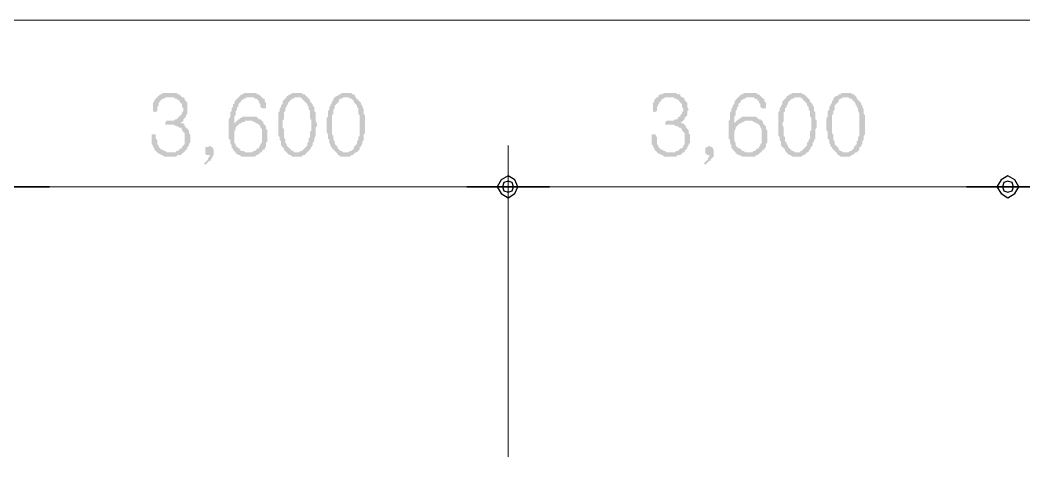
# Model space of a CAD drawing. Header units: millimetres. Extents: x -750 to 99069, y 12094 to 66109.
# Drawn here: x 36556 to 43783, y 41469 to 44611 of the extents above; entities that cross this region are included whole.
import ezdxf

# ---------------------------------------------------------------- set-up
doc = ezdxf.new("R2010")
doc.units = ezdxf.units.MM
doc.layers.add('PDF_솔리드 채우기', color=7, linetype='Continuous')
doc.layers.add('PDF_형상', color=7, linetype='Continuous')

msp = doc.modelspace()

# ---------------------------------------------------------------- hatches: boundary and pattern name
at = {"layer": 'PDF_솔리드 채우기', "transparency": 33554559}
for points in [[(37632.6, 44085.9), (37622.7, 44085.9), (37612.8, 44085.9), (37602.9, 44085.9), (37583, 44085.9), (37573.1, 44076), (37563.2, 44076), (37553.3, 44066), (37543.4, 44056.1), (37632.6, 44056.1), (37652.4, 44056.1), (37662.4, 44056.1), (37672.3, 44046.2), (37682.2, 44046.2), (37692.1, 44036.3), (37702, 44036.3), (37702, 44026.4), (37711.9, 44016.5), (37721.8, 44006.6), (37721.8, 43996.6), (37721.8, 43986.7), (37731.8, 43976.8), (37731.8, 43966.9), (37731.8, 43957), (37721.8, 43947.1), (37721.8, 43937.2), (37711.9, 43927.3), (37702, 43917.3), (37702, 43917.3), (37692.1, 43907.4), (37682.2, 43897.5), (37672.3, 43897.5), (37662.4, 43887.6), (37652.4, 43887.6), (37642.5, 43887.6), (37632.6, 43887.6), (37622.7, 43887.6), (37612.8, 43887.6), (37602.9, 43877.7), (37602.9, 43877.7), (37602.9, 43857.9), (37612.8, 43857.9), (37622.7, 43857.9), (37642.5, 43857.9), (37652.4, 43857.9), (37662.4, 43857.9), (37682.2, 43847.9), (37692.1, 43847.9), (37702, 43838), (37711.9, 43838), (37721.8, 43828.1), (37721.8, 43828.1), (37721.8, 43818.2), (37731.8, 43808.3), (37741.7, 43798.4), (37741.7, 43788.5), (37741.7, 43778.5), (37741.7, 43758.7), (37741.7, 43758.7), (37741.7, 43748.8), (37741.7, 43738.9), (37741.7, 43719.1), (37731.8, 43709.1), (37721.8, 43699.2), (37721.8, 43689.3), (37721.8, 43689.3), (37711.9, 43689.3), (37702, 43679.4), (37692.1, 43669.5), (37682.2, 43669.5), (37672.3, 43659.6), (37652.4, 43659.6), (37642.5, 43659.6), (37642.5, 43659.6), (37543.4, 43659.6), (37553.3, 43649.7), (37563.2, 43649.7), (37573.1, 43639.7), (37583, 43639.7), (37593, 43629.8), (37602.9, 43629.8), (37622.7, 43629.8), (37632.6, 43629.8), (37642.5, 43629.8), (37652.4, 43629.8), (37662.4, 43629.8), (37682.2, 43629.8), (37692.1, 43639.7), (37702, 43639.7), (37711.9, 43639.7), (37721.8, 43649.7), (37731.8, 43659.6), (37741.7, 43659.6), (37741.7, 43669.5), (37751.6, 43679.4), (37761.5, 43689.3), (37761.5, 43699.2), (37771.4, 43709.1), (37771.4, 43719.1), (37781.3, 43729), (37781.3, 43738.9), (37781.3, 43758.7), (37781.3, 43758.7), (37781.3, 43768.6), (37781.3, 43788.5), (37771.4, 43798.4), (37771.4, 43808.3), (37771.4, 43818.2), (37761.5, 43828.1), (37751.6, 43838), (37741.7, 43847.9), (37741.7, 43857.9), (37731.8, 43867.8), (37721.8, 43867.8), (37711.9, 43877.7), (37721.8, 43877.7), (37731.8, 43887.6), (37731.8, 43897.5), (37741.7, 43907.4), (37751.6, 43917.3), (37751.6, 43927.3), (37761.5, 43937.2), (37761.5, 43947.1), (37761.5, 43957), (37761.5, 43966.9), (37761.5, 43986.7), (37761.5, 43996.6), (37761.5, 44006.6), (37761.5, 44016.5), (37751.6, 44026.4), (37741.7, 44036.3), (37741.7, 44046.2), (37731.8, 44056.1), (37721.8, 44056.1), (37711.9, 44066), (37702, 44076), (37692.1, 44076), (37682.2, 44085.9), (37672.3, 44085.9), (37662.4, 44085.9), (37652.4, 44085.9)], [(38207.6, 44085.9), (38197.7, 44085.9), (38187.8, 44085.9), (38177.9, 44085.9), (38168, 44085.9), (38158.1, 44076), (38148.1, 44076), (38138.2, 44066), (38128.3, 44056.1), (38207.6, 44056.1), (38227.5, 44056.1), (38237.4, 44056.1), (38247.3, 44046.2), (38257.2, 44046.2), (38267.1, 44036.3), (38267.1, 44036.3), (38277, 44026.4), (38277, 44016.5), (38286.9, 44006.6), (38286.9, 43996.6), (38286.9, 43986.7), (38296.8, 43976.8), (38306.8, 43976.8), (38306.8, 43976.8), (38326.6, 43976.8), (38326.6, 43986.7), (38326.6, 43996.6), (38326.6, 44006.6), (38326.6, 44016.5), (38316.7, 44026.4), (38316.7, 44046.2), (38306.8, 44046.2), (38296.8, 44056.1), (38286.9, 44066), (38286.9, 44066), (38277, 44076), (38267.1, 44076), (38257.2, 44085.9), (38247.3, 44085.9), (38237.4, 44085.9), (38217.5, 44085.9)], [(38554.6, 44085.9), (38534.8, 44085.9), (38524.9, 44085.9), (38515, 44085.9), (38505, 44076), (38495.1, 44076), (38485.2, 44066), (38475.3, 44066), (38475.3, 44056.1), (38465.4, 44046.2), (38455.5, 44036.3), (38445.6, 44026.4), (38445.6, 44016.5), (38445.6, 44006.6), (38435.6, 43996.6), (38435.6, 43986.7), (38425.7, 43976.8), (38425.7, 43966.9), (38425.7, 43957), (38415.8, 43947.1), (38415.8, 43927.3), (38415.8, 43917.3), (38415.8, 43907.4), (38415.8, 43887.6), (38415.8, 43877.7), (38415.8, 43867.8), (38415.8, 43857.9), (38415.8, 43847.9), (38415.8, 43828.1), (38415.8, 43818.2), (38415.8, 43808.3), (38415.8, 43788.5), (38415.8, 43778.5), (38425.7, 43768.6), (38425.7, 43758.7), (38425.7, 43748.8), (38435.6, 43738.9), (38435.6, 43729), (38435.6, 43709.1), (38445.6, 43699.2), (38445.6, 43699.2), (38455.5, 43689.3), (38455.5, 43679.4), (38465.4, 43669.5), (38475.3, 43659.6), (38554.6, 43659.6), (38534.8, 43659.6), (38524.9, 43659.6), (38524.9, 43669.5), (38515, 43669.5), (38505, 43679.4), (38495.1, 43689.3), (38485.2, 43699.2), (38475.3, 43709.1), (38475.3, 43719.1), (38465.4, 43729), (38465.4, 43738.9), (38465.4, 43748.8), (38455.5, 43768.6), (38455.5, 43778.5), (38455.5, 43788.5), (38455.5, 43798.4), (38455.5, 43808.3), (38455.5, 43828.1), (38445.6, 43838), (38445.6, 43857.9), (38445.6, 43857.9), (38445.6, 43867.8), (38445.6, 43887.6), (38455.5, 43897.5), (38455.5, 43907.4), (38455.5, 43927.3), (38455.5, 43937.2), (38455.5, 43947.1), (38465.4, 43957), (38465.4, 43966.9), (38465.4, 43976.8), (38475.3, 43986.7), (38475.3, 43996.6), (38485.2, 44006.6), (38485.2, 44016.5), (38495.1, 44026.4), (38505, 44036.3), (38515, 44046.2), (38524.9, 44046.2), (38534.8, 44056.1), (38544.7, 44056.1), (38554.6, 44056.1), (38624, 44056.1), (38614.1, 44066), (38604.2, 44076), (38594.3, 44076), (38584.4, 44085.9), (38574.4, 44085.9), (38564.5, 44085.9)], [(38901.6, 44085.9), (38891.7, 44085.9), (38881.8, 44085.9), (38871.9, 44085.9), (38861.9, 44076), (38852, 44076), (38842.1, 44066), (38832.2, 44066), (38822.3, 44056.1), (38812.4, 44046.2), (38812.4, 44036.3), (38802.5, 44026.4), (38802.5, 44016.5), (38792.5, 44006.6), (38792.5, 43996.6), (38782.6, 43986.7), (38782.6, 43976.8), (38782.6, 43966.9), (38772.7, 43957), (38772.7, 43947.1), (38772.7, 43927.3), (38772.7, 43917.3), (38762.8, 43907.4), (38762.8, 43887.6), (38762.8, 43877.7), (38762.8, 43867.8), (38762.8, 43857.9), (38762.8, 43847.9), (38762.8, 43828.1), (38762.8, 43818.2), (38762.8, 43808.3), (38772.7, 43788.5), (38772.7, 43778.5), (38772.7, 43768.6), (38772.7, 43758.7), (38782.6, 43748.8), (38782.6, 43738.9), (38782.6, 43729), (38792.5, 43709.1), (38792.5, 43699.2), (38802.5, 43699.2), (38802.5, 43689.3), (38812.4, 43679.4), (38822.3, 43669.5), (38832.2, 43659.6), (38901.6, 43659.6), (38891.7, 43659.6), (38881.8, 43659.6), (38871.9, 43669.5), (38861.9, 43669.5), (38852, 43679.4), (38842.1, 43689.3), (38842.1, 43699.2), (38832.2, 43709.1), (38822.3, 43719.1), (38822.3, 43729), (38822.3, 43738.9), (38812.4, 43748.8), (38812.4, 43768.6), (38812.4, 43778.5), (38802.5, 43788.5), (38802.5, 43798.4), (38802.5, 43808.3), (38802.5, 43828.1), (38802.5, 43838), (38802.5, 43857.9), (38802.5, 43857.9), (38802.5, 43867.8), (38802.5, 43887.6), (38802.5, 43897.5), (38802.5, 43907.4), (38802.5, 43927.3), (38812.4, 43937.2), (38812.4, 43947.1), (38812.4, 43957), (38812.4, 43966.9), (38822.3, 43976.8), (38822.3, 43986.7), (38822.3, 43996.6), (38832.2, 44006.6), (38842.1, 44016.5), (38852, 44026.4), (38852, 44036.3), (38861.9, 44046.2), (38871.9, 44046.2), (38881.8, 44056.1), (38891.7, 44056.1), (38901.6, 44056.1), (38971, 44056.1), (38971, 44066), (38961.1, 44076), (38951.2, 44076), (38941.3, 44085.9), (38931.3, 44085.9), (38921.4, 44085.9)], [(41241.3, 44085.9), (41221.5, 44085.9), (41211.5, 44085.9), (41201.6, 44085.9), (41191.7, 44085.9), (41171.9, 44076), (41162, 44076), (41152.1, 44066), (41152.1, 44056.1), (41231.4, 44056.1), (41251.2, 44056.1), (41261.1, 44056.1), (41271, 44046.2), (41280.9, 44046.2), (41290.9, 44036.3), (41300.8, 44036.3), (41300.8, 44026.4), (41310.7, 44016.5), (41320.6, 44006.6), (41320.6, 43996.6), (41320.6, 43986.7), (41330.5, 43976.8), (41330.5, 43966.9), (41330.5, 43957), (41320.6, 43947.1), (41320.6, 43937.2), (41310.7, 43927.3), (41310.7, 43917.3), (41300.8, 43917.3), (41290.9, 43907.4), (41290.9, 43897.5), (41271, 43897.5), (41261.1, 43887.6), (41251.2, 43887.6), (41241.3, 43887.6), (41231.4, 43887.6), (41221.5, 43887.6), (41211.5, 43887.6), (41201.6, 43877.7), (41201.6, 43877.7), (41201.6, 43857.9), (41211.5, 43857.9), (41221.5, 43857.9), (41241.3, 43857.9), (41251.2, 43857.9), (41261.1, 43857.9), (41280.9, 43847.9), (41290.9, 43847.9), (41300.8, 43838), (41310.7, 43838), (41320.6, 43828.1), (41320.6, 43828.1), (41320.6, 43818.2), (41330.5, 43808.3), (41340.4, 43798.4), (41340.4, 43788.5), (41340.4, 43778.5), (41340.4, 43758.7), (41340.4, 43758.7), (41340.4, 43748.8), (41340.4, 43738.9), (41340.4, 43719.1), (41330.5, 43709.1), (41330.5, 43699.2), (41320.6, 43689.3), (41320.6, 43689.3), (41310.7, 43689.3), (41300.8, 43679.4), (41290.9, 43669.5), (41280.9, 43669.5), (41271, 43659.6), (41251.2, 43659.6), (41241.3, 43659.6), (41241.3, 43659.6), (41142.2, 43659.6), (41152.1, 43649.7), (41162, 43649.7), (41171.9, 43639.7), (41181.8, 43639.7), (41191.7, 43629.8), (41201.6, 43629.8), (41221.5, 43629.8), (41231.4, 43629.8), (41241.3, 43629.8), (41251.2, 43629.8), (41261.1, 43629.8), (41280.9, 43629.8), (41290.9, 43639.7), (41300.8, 43639.7), (41310.7, 43639.7), (41320.6, 43649.7), (41330.5, 43659.6), (41340.4, 43659.6), (41340.4, 43669.5), (41350.3, 43679.4), (41360.3, 43689.3), (41360.3, 43699.2), (41370.2, 43709.1), (41370.2, 43719.1), (41380.1, 43729), (41380.1, 43738.9), (41380.1, 43758.7), (41380.1, 43758.7), (41380.1, 43768.6), (41380.1, 43788.5), (41370.2, 43798.4), (41370.2, 43808.3), (41370.2, 43818.2), (41360.3, 43828.1), (41350.3, 43838), (41350.3, 43847.9), (41340.4, 43857.9), (41330.5, 43867.8), (41320.6, 43867.8), (41310.7, 43877.7), (41320.6, 43877.7), (41330.5, 43887.6), (41340.4, 43897.5), (41340.4, 43907.4), (41350.3, 43917.3), (41360.3, 43927.3), (41360.3, 43937.2), (41360.3, 43947.1), (41360.3, 43957), (41370.2, 43966.9), (41360.3, 43986.7), (41360.3, 43996.6), (41360.3, 44006.6), (41360.3, 44016.5), (41350.3, 44026.4), (41340.4, 44036.3), (41340.4, 44046.2), (41330.5, 44056.1), (41320.6, 44056.1), (41310.7, 44066), (41310.7, 44076), (41290.9, 44076), (41280.9, 44085.9), (41271, 44085.9), (41261.1, 44085.9), (41251.2, 44085.9)], [(41816.3, 44085.9), (41796.5, 44085.9), (41786.6, 44085.9), (41776.6, 44085.9), (41766.7, 44085.9), (41756.8, 44076), (41746.9, 44076), (41737, 44066), (41727.1, 44056.1), (41806.4, 44056.1), (41826.2, 44056.1), (41836.1, 44056.1), (41846, 44046.2), (41856, 44046.2), (41865.9, 44036.3), (41865.9, 44036.3), (41875.8, 44026.4), (41875.8, 44016.5), (41885.7, 44006.6), (41885.7, 43996.6), (41885.7, 43986.7), (41895.6, 43976.8), (41905.5, 43976.8), (41915.4, 43976.8), (41925.4, 43976.8), (41925.4, 43986.7), (41925.4, 43996.6), (41925.4, 44006.6), (41925.4, 44016.5), (41915.4, 44026.4), (41915.4, 44046.2), (41905.5, 44046.2), (41895.6, 44056.1), (41885.7, 44066), (41885.7, 44066), (41875.8, 44076), (41865.9, 44076), (41856, 44085.9), (41846, 44085.9), (41836.1, 44085.9)], [(42153.4, 44085.9), (42133.5, 44085.9), (42123.6, 44085.9), (42113.7, 44085.9), (42103.8, 44076), (42093.9, 44076), (42084, 44066), (42074.1, 44066), (42074.1, 44056.1), (42064.1, 44046.2), (42054.2, 44036.3), (42044.3, 44026.4), (42044.3, 44016.5), (42044.3, 44006.6), (42034.4, 43996.6), (42034.4, 43986.7), (42024.5, 43976.8), (42024.5, 43966.9), (42024.5, 43957), (42014.6, 43947.1), (42014.6, 43927.3), (42014.6, 43917.3), (42014.6, 43907.4), (42014.6, 43887.6), (42014.6, 43877.7), (42014.6, 43867.8), (42014.6, 43857.9), (42014.6, 43847.9), (42014.6, 43828.1), (42014.6, 43818.2), (42014.6, 43808.3), (42014.6, 43788.5), (42014.6, 43778.5), (42024.5, 43768.6), (42024.5, 43758.7), (42024.5, 43748.8), (42034.4, 43738.9), (42034.4, 43729), (42034.4, 43709.1), (42044.3, 43699.2), (42044.3, 43699.2), (42054.2, 43689.3), (42064.1, 43679.4), (42064.1, 43669.5), (42074.1, 43659.6), (42153.4, 43659.6), (42143.5, 43659.6), (42133.5, 43659.6), (42123.6, 43669.5), (42113.7, 43669.5), (42103.8, 43679.4), (42093.9, 43689.3), (42084, 43699.2), (42084, 43709.1), (42074.1, 43719.1), (42074.1, 43729), (42064.1, 43738.9), (42064.1, 43748.8), (42064.1, 43768.6), (42054.2, 43778.5), (42054.2, 43788.5), (42054.2, 43798.4), (42054.2, 43808.3), (42054.2, 43828.1), (42054.2, 43838), (42044.3, 43857.9), (42044.3, 43857.9), (42044.3, 43867.8), (42054.2, 43887.6), (42054.2, 43897.5), (42054.2, 43907.4), (42054.2, 43927.3), (42054.2, 43937.2), (42054.2, 43947.1), (42064.1, 43957), (42064.1, 43966.9), (42064.1, 43976.8), (42074.1, 43986.7), (42074.1, 43996.6), (42084, 44006.6), (42084, 44016.5), (42093.9, 44026.4), (42103.8, 44036.3), (42113.7, 44046.2), (42123.6, 44046.2), (42133.5, 44056.1), (42143.5, 44056.1), (42153.4, 44056.1), (42222.8, 44056.1), (42212.9, 44066), (42202.9, 44076), (42193, 44076), (42183.1, 44085.9), (42173.2, 44085.9), (42163.3, 44085.9)], [(42500.4, 44085.9), (42490.4, 44085.9), (42480.5, 44085.9), (42470.6, 44085.9), (42460.7, 44076), (42450.8, 44076), (42440.9, 44066), (42431, 44066), (42421, 44056.1), (42411.1, 44046.2), (42411.1, 44036.3), (42401.2, 44026.4), (42401.2, 44016.5), (42391.3, 44006.6), (42391.3, 43996.6), (42381.4, 43986.7), (42381.4, 43976.8), (42381.4, 43966.9), (42371.5, 43957), (42371.5, 43947.1), (42371.5, 43927.3), (42371.5, 43917.3), (42361.6, 43907.4), (42361.6, 43887.6), (42361.6, 43877.7), (42361.6, 43867.8), (42361.6, 43857.9), (42361.6, 43847.9), (42361.6, 43828.1), (42361.6, 43818.2), (42371.5, 43808.3), (42371.5, 43788.5), (42371.5, 43778.5), (42371.5, 43768.6), (42371.5, 43758.7), (42381.4, 43748.8), (42381.4, 43738.9), (42381.4, 43729), (42391.3, 43709.1), (42391.3, 43699.2), (42401.2, 43699.2), (42401.2, 43689.3), (42411.1, 43679.4), (42421, 43669.5), (42431, 43659.6), (42500.4, 43659.6), (42490.4, 43659.6), (42480.5, 43659.6), (42470.6, 43669.5), (42460.7, 43669.5), (42450.8, 43679.4), (42450.8, 43689.3), (42440.9, 43699.2), (42431, 43709.1), (42421, 43719.1), (42421, 43729), (42421, 43738.9), (42411.1, 43748.8), (42411.1, 43768.6), (42411.1, 43778.5), (42411.1, 43788.5), (42401.2, 43798.4), (42401.2, 43808.3), (42401.2, 43828.1), (42401.2, 43838), (42401.2, 43857.9), (42401.2, 43857.9), (42401.2, 43867.8), (42401.2, 43887.6), (42401.2, 43897.5), (42401.2, 43907.4), (42401.2, 43927.3), (42411.1, 43937.2), (42411.1, 43947.1), (42411.1, 43957), (42421, 43966.9), (42421, 43976.8), (42421, 43986.7), (42421, 43996.6), (42431, 44006.6), (42440.9, 44016.5), (42450.8, 44026.4), (42450.8, 44036.3), (42460.7, 44046.2), (42470.6, 44046.2), (42480.5, 44056.1), (42490.4, 44056.1), (42500.4, 44056.1), (42579.7, 44056.1), (42569.8, 44066), (42559.8, 44076), (42549.9, 44076), (42540, 44085.9), (42530.1, 44085.9), (42520.2, 44085.9), (42510.3, 44085.9)], [(37543.4, 44056.1), (37543.4, 44056.1), (37533.5, 44046.2), (37523.6, 44036.3), (37523.6, 44026.4), (37513.6, 44016.5), (37513.6, 43996.6), (37513.6, 43986.7), (37513.6, 43976.8), (37513.6, 43966.9), (37513.6, 43957), (37513.6, 43957), (37523.6, 43947.1), (37523.6, 43947.1), (37543.4, 43957), (37543.4, 43957), (37543.4, 43966.9), (37543.4, 43966.9), (37543.4, 43986.7), (37553.3, 43996.6), (37553.3, 44006.6), (37553.3, 44016.5), (37563.2, 44026.4), (37563.2, 44026.4), (37573.1, 44036.3), (37583, 44046.2), (37593, 44046.2), (37602.9, 44056.1), (37622.7, 44056.1), (37632.6, 44056.1), (37632.6, 44056.1)], [(38128.3, 44056.1), (38118.4, 44046.2), (38118.4, 44046.2), (38108.5, 44036.3), (38098.6, 44016.5), (38098.6, 44006.6), (38088.7, 44006.6), (38088.7, 43996.6), (38088.7, 43986.7), (38078.7, 43976.8), (38078.7, 43966.9), (38078.7, 43957), (38068.8, 43947.1), (38068.8, 43937.2), (38068.8, 43927.3), (38068.8, 43917.3), (38058.9, 43897.5), (38058.9, 43887.6), (38058.9, 43877.7), (38058.9, 43857.9), (38058.9, 43847.9), (38058.9, 43828.1), (38058.9, 43818.2), (38058.9, 43808.3), (38058.9, 43788.5), (38058.9, 43778.5), (38058.9, 43758.7), (38068.8, 43748.8), (38068.8, 43738.9), (38068.8, 43729), (38078.7, 43709.1), (38078.7, 43699.2), (38078.7, 43689.3), (38088.7, 43689.3), (38088.7, 43679.4), (38098.6, 43669.5), (38108.5, 43659.6), (38108.5, 43649.7), (38118.4, 43649.7), (38128.3, 43639.7), (38138.2, 43639.7), (38148.1, 43629.8), (38168, 43629.8), (38177.9, 43629.8), (38187.8, 43629.8), (38197.7, 43629.8), (38207.6, 43629.8), (38217.5, 43629.8), (38237.4, 43629.8), (38247.3, 43629.8), (38257.2, 43639.7), (38267.1, 43639.7), (38277, 43649.7), (38286.9, 43659.6), (38197.7, 43659.6), (38187.8, 43659.6), (38177.9, 43659.6), (38168, 43669.5), (38148.1, 43669.5), (38138.2, 43679.4), (38138.2, 43689.3), (38128.3, 43689.3), (38118.4, 43699.2), (38108.5, 43709.1), (38108.5, 43719.1), (38098.6, 43729), (38098.6, 43748.8), (38098.6, 43758.7), (38098.6, 43768.6), (38098.6, 43778.5), (38098.6, 43788.5), (38098.6, 43798.4), (38098.6, 43808.3), (38108.5, 43828.1), (38108.5, 43838), (38118.4, 43847.9), (38128.3, 43857.9), (38128.3, 43857.9), (38138.2, 43867.8), (38098.6, 43867.8), (38098.6, 43877.7), (38098.6, 43887.6), (38098.6, 43907.4), (38098.6, 43917.3), (38108.5, 43927.3), (38108.5, 43937.2), (38108.5, 43957), (38118.4, 43966.9), (38118.4, 43976.8), (38118.4, 43986.7), (38128.3, 43986.7), (38128.3, 44006.6), (38138.2, 44016.5), (38148.1, 44026.4), (38148.1, 44036.3), (38158.1, 44036.3), (38168, 44046.2), (38177.9, 44046.2), (38187.8, 44056.1), (38197.7, 44056.1), (38207.6, 44056.1), (38207.6, 44056.1)], [(38624, 44056.1), (38554.6, 44056.1), (38564.5, 44056.1), (38574.4, 44056.1), (38584.4, 44046.2), (38584.4, 44046.2), (38594.3, 44036.3), (38604.2, 44026.4), (38614.1, 44016.5), (38624, 44006.6), (38624, 43996.6), (38633.9, 43986.7), (38633.9, 43976.8), (38633.9, 43966.9), (38643.8, 43957), (38643.8, 43937.2), (38643.8, 43927.3), (38643.8, 43917.3), (38643.8, 43907.4), (38653.8, 43887.6), (38653.8, 43877.7), (38653.8, 43867.8), (38653.8, 43857.9), (38653.8, 43847.9), (38653.8, 43828.1), (38653.8, 43818.2), (38643.8, 43808.3), (38643.8, 43788.5), (38643.8, 43778.5), (38643.8, 43768.6), (38633.9, 43758.7), (38633.9, 43748.8), (38633.9, 43738.9), (38624, 43729), (38624, 43719.1), (38624, 43709.1), (38614.1, 43699.2), (38604.2, 43689.3), (38594.3, 43679.4), (38584.4, 43669.5), (38574.4, 43669.5), (38564.5, 43659.6), (38554.6, 43659.6), (38554.6, 43659.6), (38475.3, 43659.6), (38485.2, 43649.7), (38495.1, 43639.7), (38505, 43639.7), (38515, 43629.8), (38524.9, 43629.8), (38534.8, 43629.8), (38544.7, 43629.8), (38554.6, 43629.8), (38564.5, 43629.8), (38574.4, 43629.8), (38584.4, 43629.8), (38594.3, 43639.7), (38604.2, 43639.7), (38614.1, 43649.7), (38624, 43659.6), (38624, 43659.6), (38633.9, 43669.5), (38643.8, 43679.4), (38653.8, 43699.2), (38653.8, 43699.2), (38663.7, 43709.1), (38663.7, 43719.1), (38663.7, 43729), (38673.6, 43738.9), (38673.6, 43748.8), (38673.6, 43758.7), (38683.5, 43778.5), (38683.5, 43788.5), (38683.5, 43798.4), (38683.5, 43808.3), (38683.5, 43828.1), (38683.5, 43838), (38693.4, 43847.9), (38693.4, 43857.9), (38693.4, 43867.8), (38683.5, 43887.6), (38683.5, 43897.5), (38683.5, 43907.4), (38683.5, 43927.3), (38683.5, 43937.2), (38683.5, 43947.1), (38673.6, 43957), (38673.6, 43966.9), (38673.6, 43986.7), (38663.7, 43996.6), (38663.7, 44006.6), (38653.8, 44016.5), (38653.8, 44016.5), (38643.8, 44026.4), (38643.8, 44036.3), (38633.9, 44046.2)], [(38971, 44056.1), (38901.6, 44056.1), (38911.5, 44056.1), (38921.4, 44056.1), (38931.3, 44046.2), (38941.3, 44046.2), (38951.2, 44036.3), (38961.1, 44026.4), (38961.1, 44016.5), (38971, 44006.6), (38980.9, 43996.6), (38980.9, 43986.7), (38990.8, 43976.8), (38990.8, 43966.9), (38990.8, 43957), (38990.8, 43937.2), (39000.7, 43927.3), (39000.7, 43917.3), (39000.7, 43907.4), (39000.7, 43887.6), (39000.7, 43877.7), (39000.7, 43867.8), (39000.7, 43857.9), (39000.7, 43847.9), (39000.7, 43828.1), (39000.7, 43818.2), (39000.7, 43808.3), (39000.7, 43788.5), (39000.7, 43778.5), (38990.8, 43768.6), (38990.8, 43758.7), (38990.8, 43748.8), (38980.9, 43738.9), (38980.9, 43729), (38980.9, 43719.1), (38971, 43709.1), (38961.1, 43699.2), (38961.1, 43689.3), (38951.2, 43679.4), (38941.3, 43669.5), (38931.3, 43669.5), (38921.4, 43659.6), (38911.5, 43659.6), (38901.6, 43659.6), (38832.2, 43659.6), (38842.1, 43649.7), (38842.1, 43639.7), (38852, 43639.7), (38861.9, 43629.8), (38871.9, 43629.8), (38881.8, 43629.8), (38901.6, 43629.8), (38901.6, 43629.8), (38911.5, 43629.8), (38921.4, 43629.8), (38931.3, 43629.8), (38941.3, 43639.7), (38951.2, 43639.7), (38961.1, 43649.7), (38971, 43659.6), (38980.9, 43659.6), (38990.8, 43669.5), (39000.7, 43679.4), (39000.7, 43699.2), (39010.7, 43699.2), (39010.7, 43709.1), (39020.6, 43719.1), (39020.6, 43729), (39020.6, 43738.9), (39030.5, 43748.8), (39030.5, 43758.7), (39030.5, 43778.5), (39030.5, 43788.5), (39040.4, 43798.4), (39040.4, 43808.3), (39040.4, 43828.1), (39040.4, 43838), (39040.4, 43847.9), (39040.4, 43857.9), (39040.4, 43867.8), (39040.4, 43887.6), (39040.4, 43897.5), (39040.4, 43907.4), (39040.4, 43927.3), (39030.5, 43937.2), (39030.5, 43947.1), (39030.5, 43957), (39030.5, 43966.9), (39020.6, 43986.7), (39020.6, 43996.6), (39010.7, 44006.6), (39010.7, 44016.5), (39010.7, 44016.5), (39000.7, 44026.4), (38990.8, 44036.3), (38980.9, 44046.2)], [(41152.1, 44056.1), (41142.2, 44056.1), (41132.2, 44046.2), (41122.3, 44036.3), (41122.3, 44026.4), (41112.4, 44016.5), (41112.4, 43996.6), (41112.4, 43986.7), (41112.4, 43976.8), (41112.4, 43966.9), (41112.4, 43957), (41112.4, 43957), (41122.3, 43947.1), (41122.3, 43947.1), (41142.2, 43957), (41142.2, 43957), (41142.2, 43966.9), (41142.2, 43966.9), (41142.2, 43986.7), (41152.1, 43996.6), (41152.1, 44006.6), (41162, 44016.5), (41162, 44026.4), (41171.9, 44026.4), (41171.9, 44036.3), (41181.8, 44046.2), (41191.7, 44046.2), (41201.6, 44056.1), (41221.5, 44056.1), (41231.4, 44056.1), (41231.4, 44056.1)], [(41727.1, 44056.1), (41717.2, 44046.2), (41717.2, 44046.2), (41707.2, 44036.3), (41697.3, 44016.5), (41697.3, 44006.6), (41697.3, 44006.6), (41687.4, 43996.6), (41687.4, 43986.7), (41677.5, 43976.8), (41677.5, 43966.9), (41677.5, 43957), (41667.6, 43947.1), (41667.6, 43937.2), (41667.6, 43927.3), (41667.6, 43917.3), (41667.6, 43897.5), (41657.7, 43887.6), (41657.7, 43877.7), (41657.7, 43857.9), (41657.7, 43847.9), (41657.7, 43828.1), (41657.7, 43818.2), (41657.7, 43808.3), (41657.7, 43788.5), (41657.7, 43778.5), (41657.7, 43758.7), (41667.6, 43748.8), (41667.6, 43738.9), (41667.6, 43729), (41677.5, 43709.1), (41677.5, 43699.2), (41677.5, 43689.3), (41687.4, 43689.3), (41687.4, 43679.4), (41697.3, 43669.5), (41707.2, 43659.6), (41707.2, 43649.7), (41717.2, 43649.7), (41727.1, 43639.7), (41737, 43639.7), (41756.8, 43629.8), (41766.7, 43629.8), (41776.6, 43629.8), (41786.6, 43629.8), (41796.5, 43629.8), (41806.4, 43629.8), (41816.3, 43629.8), (41836.1, 43629.8), (41846, 43629.8), (41856, 43639.7), (41865.9, 43639.7), (41875.8, 43649.7), (41885.7, 43659.6), (41796.5, 43659.6), (41786.6, 43659.6), (41776.6, 43659.6), (41766.7, 43669.5), (41756.8, 43669.5), (41746.9, 43679.4), (41737, 43689.3), (41727.1, 43689.3), (41717.2, 43699.2), (41707.2, 43709.1), (41707.2, 43719.1), (41707.2, 43729), (41697.3, 43748.8), (41697.3, 43758.7), (41697.3, 43768.6), (41697.3, 43778.5), (41697.3, 43788.5), (41697.3, 43798.4), (41697.3, 43808.3), (41707.2, 43828.1), (41707.2, 43838), (41717.2, 43847.9), (41727.1, 43857.9), (41727.1, 43857.9), (41737, 43867.8), (41697.3, 43867.8), (41697.3, 43877.7), (41697.3, 43887.6), (41697.3, 43907.4), (41697.3, 43917.3), (41707.2, 43927.3), (41707.2, 43937.2), (41707.2, 43957), (41717.2, 43966.9), (41717.2, 43976.8), (41717.2, 43986.7), (41727.1, 43986.7), (41727.1, 44006.6), (41737, 44016.5), (41746.9, 44026.4), (41746.9, 44036.3), (41756.8, 44036.3), (41766.7, 44046.2), (41776.6, 44046.2), (41786.6, 44056.1), (41796.5, 44056.1), (41806.4, 44056.1), (41806.4, 44056.1)], [(42222.8, 44056.1), (42153.4, 44056.1), (42163.3, 44056.1), (42173.2, 44056.1), (42183.1, 44046.2), (42193, 44046.2), (42193, 44036.3), (42202.9, 44026.4), (42212.9, 44016.5), (42222.8, 44006.6), (42222.8, 43996.6), (42232.7, 43986.7), (42232.7, 43976.8), (42232.7, 43966.9), (42242.6, 43957), (42242.6, 43937.2), (42242.6, 43927.3), (42242.6, 43917.3), (42252.5, 43907.4), (42252.5, 43887.6), (42252.5, 43877.7), (42252.5, 43867.8), (42252.5, 43857.9), (42252.5, 43847.9), (42252.5, 43828.1), (42252.5, 43818.2), (42242.6, 43808.3), (42242.6, 43788.5), (42242.6, 43778.5), (42242.6, 43768.6), (42242.6, 43758.7), (42232.7, 43748.8), (42232.7, 43738.9), (42222.8, 43729), (42222.8, 43719.1), (42222.8, 43709.1), (42212.9, 43699.2), (42202.9, 43689.3), (42193, 43679.4), (42183.1, 43669.5), (42173.2, 43669.5), (42173.2, 43659.6), (42163.3, 43659.6), (42153.4, 43659.6), (42074.1, 43659.6), (42084, 43649.7), (42093.9, 43639.7), (42103.8, 43639.7), (42113.7, 43629.8), (42123.6, 43629.8), (42133.5, 43629.8), (42143.5, 43629.8), (42153.4, 43629.8), (42163.3, 43629.8), (42173.2, 43629.8), (42183.1, 43629.8), (42193, 43639.7), (42202.9, 43639.7), (42212.9, 43649.7), (42222.8, 43659.6), (42232.7, 43659.6), (42232.7, 43669.5), (42242.6, 43679.4), (42252.5, 43699.2), (42252.5, 43699.2), (42262.4, 43709.1), (42262.4, 43719.1), (42262.4, 43729), (42272.3, 43738.9), (42272.3, 43748.8), (42282.3, 43758.7), (42282.3, 43778.5), (42282.3, 43788.5), (42282.3, 43798.4), (42282.3, 43808.3), (42282.3, 43828.1), (42292.2, 43838), (42292.2, 43847.9), (42292.2, 43857.9), (42292.2, 43867.8), (42292.2, 43887.6), (42282.3, 43897.5), (42282.3, 43907.4), (42282.3, 43927.3), (42282.3, 43937.2), (42282.3, 43947.1), (42272.3, 43957), (42272.3, 43966.9), (42272.3, 43986.7), (42262.4, 43996.6), (42262.4, 44006.6), (42252.5, 44016.5), (42252.5, 44016.5), (42242.6, 44026.4), (42242.6, 44036.3), (42232.7, 44046.2)], [(42579.7, 44056.1), (42500.4, 44056.1), (42510.3, 44056.1), (42520.2, 44056.1), (42530.1, 44046.2), (42540, 44046.2), (42549.9, 44036.3), (42559.8, 44026.4), (42569.8, 44016.5), (42569.8, 44006.6), (42579.7, 43996.6), (42579.7, 43986.7), (42589.6, 43976.8), (42589.6, 43966.9), (42589.6, 43957), (42599.5, 43937.2), (42599.5, 43927.3), (42599.5, 43917.3), (42599.5, 43907.4), (42599.5, 43887.6), (42599.5, 43877.7), (42599.5, 43867.8), (42599.5, 43857.9), (42599.5, 43847.9), (42599.5, 43828.1), (42599.5, 43818.2), (42599.5, 43808.3), (42599.5, 43788.5), (42599.5, 43778.5), (42589.6, 43768.6), (42589.6, 43758.7), (42589.6, 43748.8), (42579.7, 43738.9), (42579.7, 43729), (42579.7, 43719.1), (42569.8, 43709.1), (42559.8, 43699.2), (42559.8, 43689.3), (42549.9, 43679.4), (42540, 43669.5), (42530.1, 43669.5), (42520.2, 43659.6), (42510.3, 43659.6), (42500.4, 43659.6), (42431, 43659.6), (42440.9, 43649.7), (42440.9, 43639.7), (42450.8, 43639.7), (42460.7, 43629.8), (42470.6, 43629.8), (42490.4, 43629.8), (42500.4, 43629.8), (42500.4, 43629.8), (42510.3, 43629.8), (42520.2, 43629.8), (42530.1, 43629.8), (42540, 43639.7), (42549.9, 43639.7), (42559.8, 43649.7), (42569.8, 43659.6), (42579.7, 43659.6), (42589.6, 43669.5), (42599.5, 43679.4), (42599.5, 43699.2), (42609.4, 43699.2), (42609.4, 43709.1), (42619.3, 43719.1), (42619.3, 43729), (42619.3, 43738.9), (42629.2, 43748.8), (42629.2, 43758.7), (42629.2, 43778.5), (42639.2, 43788.5), (42639.2, 43798.4), (42639.2, 43808.3), (42639.2, 43828.1), (42639.2, 43838), (42639.2, 43847.9), (42639.2, 43857.9), (42639.2, 43867.8), (42639.2, 43887.6), (42639.2, 43897.5), (42639.2, 43907.4), (42639.2, 43927.3), (42629.2, 43937.2), (42629.2, 43947.1), (42629.2, 43957), (42629.2, 43966.9), (42619.3, 43986.7), (42619.3, 43996.6), (42609.4, 44006.6), (42609.4, 44016.5), (42609.4, 44016.5), (42599.5, 44026.4), (42589.6, 44036.3), (42579.7, 44046.2)], [(38118.4, 43887.6), (38108.5, 43877.7), (38098.6, 43867.8), (38098.6, 43867.8), (38138.2, 43867.8), (38148.1, 43867.8), (38158.1, 43877.7), (38168, 43877.7), (38177.9, 43887.6), (38187.8, 43887.6), (38197.7, 43887.6), (38197.7, 43887.6)], [(38207.6, 43917.3), (38197.7, 43917.3), (38187.8, 43917.3), (38168, 43917.3), (38158.1, 43917.3), (38148.1, 43907.4), (38138.2, 43907.4), (38138.2, 43897.5), (38128.3, 43897.5), (38118.4, 43887.6), (38197.7, 43887.6), (38217.5, 43887.6), (38227.5, 43887.6), (38237.4, 43877.7), (38247.3, 43877.7), (38257.2, 43867.8), (38267.1, 43867.8), (38277, 43857.9), (38277, 43857.9), (38286.9, 43847.9), (38286.9, 43838), (38296.8, 43828.1), (38296.8, 43808.3), (38296.8, 43798.4), (38296.8, 43788.5), (38296.8, 43778.5), (38296.8, 43758.7), (38296.8, 43748.8), (38296.8, 43738.9), (38296.8, 43729), (38286.9, 43719.1), (38286.9, 43709.1), (38277, 43699.2), (38277, 43689.3), (38267.1, 43689.3), (38257.2, 43679.4), (38247.3, 43669.5), (38237.4, 43669.5), (38227.5, 43659.6), (38207.6, 43659.6), (38197.7, 43659.6), (38286.9, 43659.6), (38296.8, 43659.6), (38296.8, 43669.5), (38306.8, 43679.4), (38316.7, 43679.4), (38316.7, 43689.3), (38326.6, 43699.2), (38326.6, 43719.1), (38326.6, 43729), (38336.5, 43738.9), (38336.5, 43748.8), (38336.5, 43768.6), (38336.5, 43778.5), (38336.5, 43778.5), (38336.5, 43798.4), (38336.5, 43808.3), (38336.5, 43818.2), (38326.6, 43828.1), (38326.6, 43838), (38326.6, 43847.9), (38316.7, 43857.9), (38306.8, 43867.8), (38306.8, 43877.7), (38296.8, 43887.6), (38286.9, 43897.5), (38277, 43897.5), (38267.1, 43907.4), (38257.2, 43917.3), (38237.4, 43917.3), (38227.5, 43917.3), (38217.5, 43917.3)], [(41717.2, 43887.6), (41707.2, 43877.7), (41697.3, 43867.8), (41697.3, 43867.8), (41737, 43867.8), (41746.9, 43867.8), (41756.8, 43877.7), (41766.7, 43877.7), (41776.6, 43887.6), (41786.6, 43887.6), (41796.5, 43887.6), (41796.5, 43887.6)], [(41806.4, 43917.3), (41796.5, 43917.3), (41786.6, 43917.3), (41776.6, 43917.3), (41756.8, 43917.3), (41746.9, 43907.4), (41737, 43907.4), (41737, 43897.5), (41727.1, 43897.5), (41717.2, 43887.6), (41796.5, 43887.6), (41816.3, 43887.6), (41826.2, 43887.6), (41836.1, 43877.7), (41846, 43877.7), (41856, 43867.8), (41865.9, 43867.8), (41875.8, 43857.9), (41875.8, 43857.9), (41885.7, 43847.9), (41885.7, 43838), (41895.6, 43828.1), (41895.6, 43808.3), (41895.6, 43798.4), (41895.6, 43788.5), (41895.6, 43778.5), (41895.6, 43758.7), (41895.6, 43748.8), (41895.6, 43738.9), (41895.6, 43729), (41885.7, 43719.1), (41885.7, 43709.1), (41875.8, 43699.2), (41875.8, 43689.3), (41865.9, 43689.3), (41856, 43679.4), (41846, 43669.5), (41836.1, 43669.5), (41826.2, 43659.6), (41806.4, 43659.6), (41796.5, 43659.6), (41885.7, 43659.6), (41895.6, 43659.6), (41895.6, 43669.5), (41905.5, 43679.4), (41915.4, 43679.4), (41915.4, 43689.3), (41925.4, 43699.2), (41925.4, 43719.1), (41935.3, 43729), (41935.3, 43738.9), (41935.3, 43748.8), (41935.3, 43768.6), (41935.3, 43778.5), (41935.3, 43778.5), (41935.3, 43798.4), (41935.3, 43808.3), (41935.3, 43818.2), (41925.4, 43828.1), (41925.4, 43838), (41925.4, 43847.9), (41915.4, 43857.9), (41905.5, 43867.8), (41905.5, 43877.7), (41895.6, 43887.6), (41885.7, 43897.5), (41875.8, 43897.5), (41865.9, 43907.4), (41856, 43917.3), (41836.1, 43917.3), (41826.2, 43917.3), (41816.3, 43917.3)], [(37523.6, 43788.5), (37503.7, 43788.5), (37503.7, 43788.5), (37503.7, 43778.5), (37503.7, 43768.6), (37503.7, 43758.7), (37503.7, 43748.8), (37503.7, 43738.9), (37503.7, 43719.1), (37513.6, 43709.1), (37513.6, 43699.2), (37523.6, 43689.3), (37523.6, 43679.4), (37533.5, 43669.5), (37533.5, 43669.5), (37543.4, 43659.6), (37642.5, 43659.6), (37632.6, 43659.6), (37612.8, 43659.6), (37602.9, 43669.5), (37593, 43669.5), (37583, 43679.4), (37573.1, 43679.4), (37563.2, 43689.3), (37563.2, 43689.3), (37553.3, 43699.2), (37553.3, 43709.1), (37543.4, 43719.1), (37543.4, 43729), (37543.4, 43748.8), (37533.5, 43758.7), (37533.5, 43758.7), (37533.5, 43768.6), (37533.5, 43778.5), (37533.5, 43788.5)], [(41122.3, 43788.5), (41112.4, 43788.5), (41102.5, 43788.5), (41102.5, 43778.5), (41102.5, 43768.6), (41102.5, 43758.7), (41102.5, 43748.8), (41102.5, 43738.9), (41102.5, 43719.1), (41112.4, 43709.1), (41112.4, 43699.2), (41122.3, 43689.3), (41122.3, 43679.4), (41132.2, 43669.5), (41132.2, 43669.5), (41142.2, 43659.6), (41241.3, 43659.6), (41231.4, 43659.6), (41211.5, 43659.6), (41201.6, 43669.5), (41191.7, 43669.5), (41181.8, 43679.4), (41171.9, 43679.4), (41162, 43689.3), (41162, 43689.3), (41152.1, 43699.2), (41152.1, 43709.1), (41142.2, 43719.1), (41142.2, 43729), (41142.2, 43748.8), (41142.2, 43758.7), (41142.2, 43758.7), (41142.2, 43768.6), (41132.2, 43778.5), (41132.2, 43788.5)], [(37920.1, 43709.1), (37910.2, 43699.2), (37900.3, 43699.2), (37890.4, 43699.2), (37890.4, 43689.3), (37890.4, 43669.5), (37890.4, 43669.5), (37890.4, 43659.6), (37890.4, 43649.7), (37890.4, 43649.7), (37900.3, 43639.7), (37910.2, 43639.7), (37920.1, 43639.7), (37920.1, 43629.8), (37910.2, 43619.9), (37910.2, 43610), (37900.3, 43600.1), (37890.4, 43590.2), (37880.5, 43580.3), (37880.5, 43580.3), (37890.4, 43570.3), (37900.3, 43580.3), (37910.2, 43590.2), (37920.1, 43600.1), (37930, 43600.1), (37930, 43610), (37939.9, 43619.9), (37939.9, 43629.8), (37949.9, 43639.7), (37949.9, 43659.6), (37949.9, 43669.5), (37949.9, 43669.5), (37949.9, 43679.4), (37939.9, 43699.2), (37939.9, 43699.2), (37930, 43699.2)], [(41518.9, 43709.1), (41509, 43699.2), (41499.1, 43699.2), (41499.1, 43699.2), (41489.1, 43689.3), (41489.1, 43669.5), (41489.1, 43669.5), (41489.1, 43659.6), (41489.1, 43649.7), (41499.1, 43649.7), (41499.1, 43639.7), (41518.9, 43639.7), (41518.9, 43639.7), (41518.9, 43629.8), (41509, 43619.9), (41509, 43610), (41499.1, 43600.1), (41489.1, 43590.2), (41479.2, 43580.3), (41479.2, 43580.3), (41489.1, 43570.3), (41499.1, 43580.3), (41509, 43590.2), (41518.9, 43600.1), (41528.8, 43600.1), (41528.8, 43610), (41538.7, 43619.9), (41548.6, 43629.8), (41548.6, 43639.7), (41548.6, 43659.6), (41548.6, 43669.5), (41548.6, 43669.5), (41548.6, 43679.4), (41538.7, 43699.2), (41538.7, 43699.2), (41528.8, 43699.2)]]:
    msp.add_hatch(color=256, dxfattribs=at).paths.add_polyline_path(points)

# ---------------------------------------------------------------- linework, layer by layer
at = {"layer": 'PDF_형상', "lineweight": 5}
for points in [[(11430.1, 44611.3), (90315.3, 44611.3)], [(36621.4, 43411.7), (39922.7, 43411.7)], [(40220.2, 43411.7), (43521.5, 43411.7)]]:
    msp.add_lwpolyline(points, dxfattribs=at)
at = {"layer": 'PDF_형상', "color": 1, "lineweight": 5}
msp.add_lwpolyline([(40071.4, 41468.6), (40071.4, 43709.1), (40071.4, 41557.8)], dxfattribs=at)
at = {"layer": 'PDF_형상', "lineweight": 25}
for points in [[(40139.3, 43412.5), (40119.4, 43462.1), (40069.9, 43491.9), (40020.3, 43462.1), (39990.6, 43412.5), (40020.3, 43363), (40069.9, 43333.2), (40119.4, 43363)], [(39990.6, 43412.5), (40020.3, 43363), (40069.9, 43333.2), (40119.4, 43363), (40139.3, 43412.5), (40119.4, 43462.1), (40069.9, 43491.9), (40020.3, 43462.1)], [(40109.5, 43412.5), (40099.6, 43442.3), (40069.9, 43452.2), (40040.1, 43442.3), (40030.2, 43412.5), (40040.1, 43382.8), (40069.9, 43372.9), (40099.6, 43382.8)], [(40030.2, 43412.5), (40040.1, 43382.8), (40069.9, 43372.9), (40099.6, 43382.8), (40109.5, 43412.5), (40099.6, 43442.3), (40069.9, 43452.2), (40040.1, 43442.3)], [(43747.8, 43412.5), (43718.1, 43462.1), (43668.5, 43491.9), (43618.9, 43462.1), (43589.2, 43412.5), (43618.9, 43363), (43668.5, 43333.2), (43718.1, 43363)], [(43589.2, 43412.5), (43618.9, 43363), (43668.5, 43333.2), (43718.1, 43363), (43747.8, 43412.5), (43718.1, 43462.1), (43668.5, 43491.9), (43618.9, 43462.1)], [(43708.1, 43412.5), (43698.2, 43442.3), (43668.5, 43452.2), (43638.7, 43442.3), (43628.8, 43412.5), (43638.7, 43382.8), (43668.5, 43372.9), (43698.2, 43382.8)], [(43628.8, 43412.5), (43638.7, 43382.8), (43668.5, 43372.9), (43698.2, 43382.8), (43708.1, 43412.5), (43698.2, 43442.3), (43668.5, 43452.2), (43638.7, 43442.3)], [(36768.7, 43412.5), (36173.9, 43412.5)], [(39772.5, 43412.5), (40367.3, 43412.5)], [(43371.1, 43412.5), (43965.9, 43412.5)]]:
    msp.add_lwpolyline(points, close=True, dxfattribs=at)

doc.saveas('drawing.dxf')
